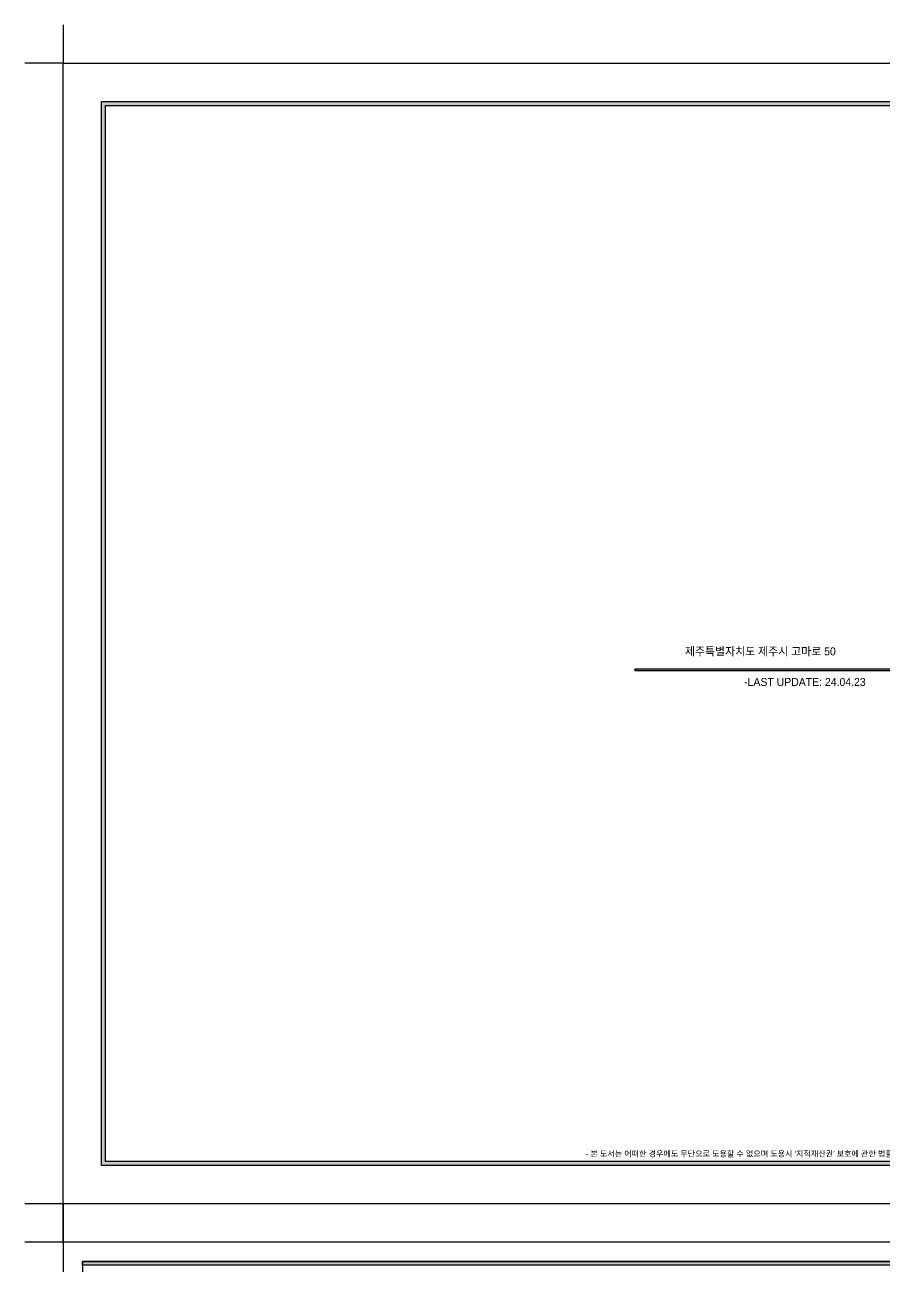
# Model space of a CAD drawing. Header units: inches. Extents: x 4138 to 127072, y -26315 to 43858.
# Drawn here: x 4138 to 17570, y 23000 to 42394 of the extents above; entities that cross this region are included whole.
import ezdxf
from ezdxf.enums import TextEntityAlignment as Align

# ---------------------------------------------------------------- set-up
doc = ezdxf.new("R2010")
doc.units = ezdxf.units.IN
doc.header["$LTSCALE"] = 50
doc.header["$MEASUREMENT"] = 0
for name, color, linetype in [('07-DIM WAL', 5, 'Continuous'), ('FORM(YOURNAME)-1', 1, 'Continuous'), ('FORM(YOURNAME)-11', 1, 'Continuous')]:
    doc.layers.add(name, color=color, linetype=linetype)
doc.styles.add('YOURNAME', font='HY울릉도M.TTF')

# ---------------------------------------------------------------- blocks, each defined once
blk = doc.blocks.new('FORM-COVER')
at = {"layer": 'FORM(YOURNAME)-1'}
h = blk.add_hatch(color=14, dxfattribs=at)
h.dxf.hatch_style = 1
h.paths.add_polyline_path([(221205, 58323), (221205, 58423), (271205, 58423), (271205, 58323)])
at = {"layer": 'FORM(YOURNAME)-11'}
h = blk.add_hatch(color=14, dxfattribs=at)
h.dxf.hatch_style = 1
h.paths.add_polyline_path([(273205, 87762), (273205, 32762), (193605, 32762), (193605, 87762)], flags=16)
h.paths.add_polyline_path([(193405, 87962), (273405, 87962), (273405, 32562), (193405, 32562)])
at = {"layer": 'Defpoints', "color": 1}
for points in [[(191405, 91962), (191405, 89962), (189405, 89962)], [(191405, 28562), (191405, 30562), (189405, 30562)]]:
    blk.add_lwpolyline(points, dxfattribs=at)
at = {"layer": 'FORM(YOURNAME)-1', "color": 250}
blk.add_lwpolyline([(191405, 89962), (275405, 89962), (275405, 30562), (191405, 30562)], close=True, dxfattribs=at)
at = {"layer": 'FORM(YOURNAME)-1', "color": 14}
for points in [[(193405, 87962), (273405, 87962), (273405, 32562), (193405, 32562)], [(273205, 87762), (273205, 32762), (193605, 32762), (193605, 87762)], [(221205, 58323), (221205, 58423), (271205, 58423), (271205, 58323)]]:
    blk.add_lwpolyline(points, close=True, dxfattribs=at)
at = {"layer": 'FORM(YOURNAME)-1', "color": 10, "style": 'YOURNAME'}
blk.add_text("- 본 도서는 어떠한 경우에도 무단으로 도용할 수 없으며 도용시 '지적재산권' 보호에 관한 법률에 의거, 법적 분쟁이 발생합니다.  또한 본 도서에 관한 모든 저작권은 당사에 있습니다. -", height=300, dxfattribs=at).set_placement((234190, 33169), align=Align.MIDDLE_CENTER)
at = {"layer": 'FORM(YOURNAME)-1', "color": 3, "style": 'YOURNAME'}
blk.add_attdef('1', text='', height=3000, dxfattribs=at).set_placement((271205, 60349), align=Align.MIDDLE_RIGHT)
blk = doc.blocks.new('FORM-PLAN')
at = {"layer": 'FORM(YOURNAME)-11'}
h = blk.add_hatch(color=256, dxfattribs=at)
h.dxf.hatch_style = 1
h.paths.add_polyline_path([(-71444, 55115), (10556, 55115), (10556, 54915), (-71444, 54915)])
h.paths.add_polyline_path([(-71444, -2085), (10556, -2085), (10556, -2285), (-71444, -2285)])
at = {"layer": 'Defpoints', "color": 1}
blk.add_lwpolyline([(-72444, 58115), (-72444, 56115), (-74444, 56115)], dxfattribs=at)
at = {"layer": 'Defpoints', "color": 158}
blk.add_lwpolyline([(-71444, -2285), (10556, -2285), (10556, 55115), (-71444, 55115)], close=True, dxfattribs=at)
at = {"layer": 'FORM(YOURNAME)-11', "color": 250}
blk.add_lwpolyline([(-72444, -3285), (11556, -3285), (11556, 56115), (-72444, 56115)], close=True, dxfattribs=at)
at = {"layer": 'FORM(YOURNAME)-11'}
blk.add_lwpolyline([(-71444, 55115), (10556, 55115), (10556, 54915), (-71444, 54915)], close=True, dxfattribs=at)
at = {"layer": 'FORM(YOURNAME)-11', "color": 3, "style": 'YOURNAME'}
for tag, height, p in [('1', 450, (9905, 18188)), ('2', 450, (9905, 17544)), ('3', 450, (9905, 16257)), ('4', 450, (9905, 14326)), ('5', 515, (9905, 12009)), ('6', 515, (9905, 9757)), ('7', 515, (9905, 7504)), ('8', 515, (9905, 5252)), ('9', 515, (9905, 2999)), ('10', 515, (5655, 811)), ('11', 515, (9905, 747)), ('12', 515, (5655, -1441)), ('13', 515, (9905, -1441))]:
    blk.add_attdef(tag, text='', height=height, dxfattribs=at).set_placement(p, align=Align.MIDDLE_RIGHT)

msp = doc.modelspace()

# ---------------------------------------------------------------- block references
at = {"layer": '07-DIM WAL', "xscale": 0.3, "yscale": 0.3, "zscale": 0.3}
msp.add_blockref('FORM-PLAN', (26471.7, 6539.4), dxfattribs=at)
at = {"layer": 'FORM(YOURNAME)-1', "xscale": 0.3, "yscale": 0.3, "zscale": 0.3}
msp.add_blockref('FORM-COVER', (-52683.2, 14805.4), dxfattribs=at)

# ---------------------------------------------------------------- texts
at = {"layer": 'FORM(YOURNAME)-1', "color": 6, "style": 'YOURNAME'}
msp.add_text('제주특별자치도 제주시 고마로 50', height=125, dxfattribs=at).set_placement((16813.8, 32605.4), align=Align.MIDDLE_RIGHT)
at = {"layer": 'FORM(YOURNAME)-1', "style": 'YOURNAME'}
msp.add_text('-LAST UPDATE: 24.04.23', height=125, dxfattribs=at).set_placement((17280.6, 32127.1), align=Align.MIDDLE_RIGHT)

doc.saveas('drawing.dxf')
